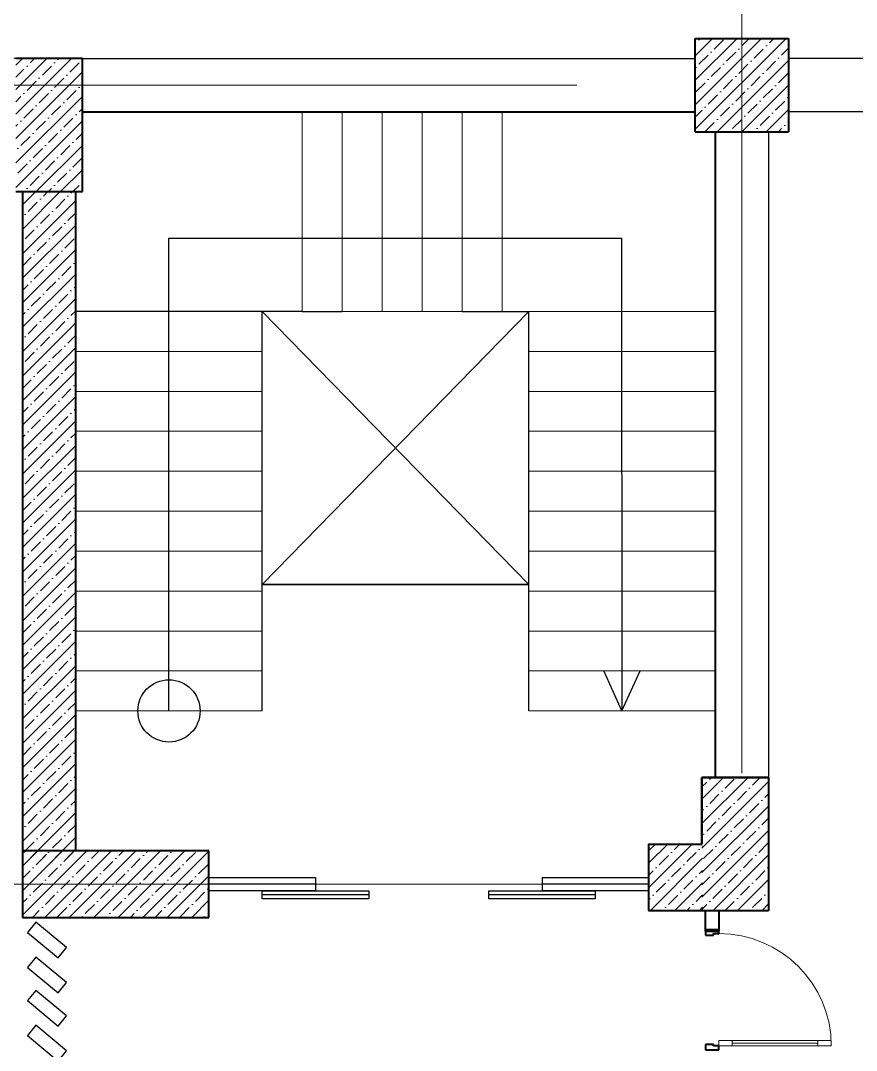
# Model space of a CAD drawing. Header units: millimetres. Extents: x 1531071 to 1560283, y -701792 to -691067.
# Drawn here: x 1549070 to 1549697, y -697120 to -696346 of the extents above; entities that cross this region are included whole.
import ezdxf

# ---------------------------------------------------------------- set-up
doc = ezdxf.new("R2010")
doc.units = ezdxf.units.MM
doc.header["$LTSCALE"] = 20
doc.header["$MEASUREMENT"] = 0
doc.linetypes.add('Dot & Dashed', pattern=[670.277762, 352.777767, -176.388884, 0, -141.111112])
for name, color, linetype, lineweight in [('0_Ном._пера__5', 5, 'Continuous', 0), ('OXLAR', 6, 'Continuous', 5), ('wall ext', 30, 'Continuous', 30)]:
    doc.layers.add(name, color=color, linetype=linetype, lineweight=lineweight)
for name, color, linetype, lineweight, true_color in [('Двери ArchiCAD_Ном._пера__23', 7, 'Continuous', 40, 0xff6600), ('Двери ArchiCAD_Ном._пера__3', 7, 'Continuous', 20, 0xff6600), ('Двери ArchiCAD_Ном._пера__47', 7, 'Continuous', 25, 0x373737), ('Конструктив - Колонны_Ном._пера__202', 7, 'Continuous', 0, 0x38637a), ('Конструктив - Колонны_Ном._пера__28', 7, 'Continuous', 40, 0xffe4e1), ('Окна ArchiCAD_Ном._пера__3', 7, 'Continuous', 20, 0xff6600)]:
    doc.layers.add(name, color=color, linetype=linetype, lineweight=lineweight, true_color=true_color)
pattern_1 = [(45, (1539827.054, -704387.138), (-9.192387, 9.192387), []), (45, (1539822.458, -704382.542), (-9.192387, 9.192387), [9.749999, -3.2499996, 0, -3.2499996])]

# ---------------------------------------------------------------- blocks, each defined once
blk = doc.blocks.new('Однопольная дверь 17')
at = {"layer": 'Двери ArchiCAD_Ном._пера__23', "linetype": 'Continuous'}
for p, q in [((-422, 0), (-450, 0)), ((-450, 0), (-450, -100)), ((-422, -40), (-422, 0)), ((450, 0), (422, 0)), ((422, 0), (422, -40)), ((450, -100), (450, 0)), ((-410, -40), (-422, -40)), ((-410, -100), (-410, -40)), ((422, -40), (410, -40)), ((410, -40), (410, -100)), ((-450, -100), (-410, -100)), ((410, -100), (450, -100))]:
    blk.add_line(p, q, dxfattribs=at)
at = {"layer": 'Двери ArchiCAD_Ном._пера__3', "linetype": 'Continuous'}
for p, q in [((382, 744), (382, 844)), ((382, 844), (422, 844)), ((422, 844), (422, 744)), ((382, 744), (402, 744)), ((382, 100), (382, 744)), ((422, 744), (382, 744)), ((402, 744), (422, 744)), ((402, 100), (402, 744)), ((402, 744), (402, 100)), ((402, 744), (402, 100)), ((422, 744), (422, 100)), ((402, 100), (382, 100)), ((382, 0), (382, 100)), ((382, 100), (422, 100)), ((422, 100), (402, 100)), ((422, 100), (422, 0)), ((422, 0), (382, 0))]:
    blk.add_line(p, q, dxfattribs=at)
blk.add_arc((422, 0), 844, 90, 180, dxfattribs=at)
at = {"layer": 'Двери ArchiCAD_Ном._пера__47', "linetype": 'Continuous'}
for p, q in [((-450, 0), (-450, -100)), ((450, 0), (450, -100))]:
    blk.add_line(p, q, dxfattribs=at)

msp = doc.modelspace()

# ---------------------------------------------------------------- hatches: boundary and pattern name
at = {"layer": 'Конструктив - Колонны_Ном._пера__202', "linetype": 'Continuous'}
h = msp.add_hatch(dxfattribs=at)
h.set_pattern_fill('ЖЕЛЕЗОБЕТОН__ГОСТ_', color=1, scale=0.1, style=0, pattern_type=2)
h.set_pattern_definition([(45, (1539812.055, -703802.138), (-9.192387, 9.192387), []), (45, (1539807.458, -703797.542), (-9.192387, 9.192387), [9.749999, -3.2499996, 0, -3.2499996])])
h.paths.add_polyline_path([(1549646.14, -696429.89), (1549576.14, -696429.89), (1549576.14, -696359.89), (1549646.14, -696359.89)])
h = msp.add_hatch(dxfattribs=at)
h.set_pattern_fill('ЖЕЛЕЗОБЕТОН__ГОСТ_', color=1, scale=0.1, style=0, pattern_type=2)
h.set_pattern_definition(pattern_1)
h.paths.add_polyline_path([(1549066.14, -696474.89), (1549116.14, -696474.89), (1549116.14, -696374.89), (1549066.14, -696374.89)])
h = msp.add_hatch(dxfattribs=at)
h.set_pattern_fill('ЖЕЛЕЗОБЕТОН__ГОСТ_', color=1, scale=0.1, style=0, pattern_type=2)
h.set_pattern_definition([(45, (1539837.054, -704487.138), (-9.192387, 9.192387), []), (45, (1539832.458, -704482.542), (-9.192387, 9.192387), [9.749999, -3.2499996, 0, -3.2499996])])
h.paths.add_polyline_path([(1549071.14, -696974.89), (1549111.14, -696974.89), (1549111.14, -696474.89), (1549071.14, -696474.89)])
h = msp.add_hatch(dxfattribs=at)
h.set_pattern_fill('ЖЕЛЕЗОБЕТОН__ГОСТ_', color=1, scale=0.1, style=0, pattern_type=2)
h.set_pattern_definition(pattern_1)
h.paths.add_polyline_path([(1549581.14, -696914.89), (1549631.14, -696914.89), (1549631.14, -697014.89), (1549581.14, -697014.89)])
h = msp.add_hatch(dxfattribs=at)
h.set_pattern_fill('ЖЕЛЕЗОБЕТОН__ГОСТ_', color=1, scale=0.1, style=0, pattern_type=2)
h.set_pattern_definition([(45, (1539927.054, -704387.138), (-9.192387, 9.192387), []), (45, (1539922.458, -704382.542), (-9.192387, 9.192387), [9.749999, -3.2499996, 0, -3.2499996])])
h.paths.add_polyline_path([(1549581.64, -697014.89), (1549581.64, -696964.89), (1549541.14, -696964.89), (1549541.14, -697014.89)])
h = msp.add_hatch(dxfattribs=at)
h.set_pattern_fill('ЖЕЛЕЗОБЕТОН__ГОСТ_', color=1, scale=0.1, style=0, pattern_type=2)
h.set_pattern_definition(pattern_1)
h.paths.add_polyline_path([(1549211.14, -697019.89), (1549211.14, -696969.89), (1549071.14, -696969.89), (1549071.14, -697019.89)])

# ---------------------------------------------------------------- linework, layer by layer
at = {"color": 0, "lineweight": 30, "ltscale": 0.5}
for p, q in [((1549116.14, -696374.89), (1549001.14, -696374.89)), ((1549116.14, -696374.89), (1549576.14, -696374.89)), ((1550012.99, -696374.89), (1549646.14, -696374.89)), ((1550010.58, -696414.89), (1549646.14, -696414.89)), ((1549631.14, -696429.89), (1549631.14, -696914.89))]:
    msp.add_line(p, q, dxfattribs=at)
at = {"color": 0, "ltscale": 0.5}
for p, q in [((1549181.14, -696864.89), (1549181.14, -696509.89)), ((1549181.14, -696509.89), (1549520.73, -696509.89)), ((1549520.73, -696509.89), (1549521.14, -696864.89)), ((1549591.14, -696914.89), (1549591.14, -696504.89)), ((1549281.14, -696564.89), (1549111.14, -696564.89)), ((1549251.14, -696864.89), (1549251.14, -696564.89)), ((1549251.14, -696564.89), (1549451.14, -696769.89)), ((1549451.14, -696564.89), (1549251.14, -696769.89)), ((1549281.14, -696564.89), (1549311.14, -696564.89)), ((1549401.14, -696564.89), (1549451.14, -696564.89)), ((1549451.14, -696864.89), (1549451.14, -696564.89)), ((1549451.14, -696769.89), (1549251.14, -696769.89)), ((1549251.14, -696769.89), (1549451.14, -696769.89)), ((1549521.14, -696864.89), (1549507.45, -696834.89)), ((1549521.14, -696864.89), (1549534.84, -696834.89))]:
    msp.add_line(p, q, dxfattribs=at)
at = {"color": 5}
for p, q in [((1549291.14, -696994.89), (1549211.14, -696994.89)), ((1549291.14, -696989.89), (1549291.14, -696999.89)), ((1549461.14, -696989.89), (1549461.14, -696999.89)), ((1549541.14, -696994.89), (1549461.14, -696994.89)), ((1549331.14, -697002.89), (1549251.14, -697002.89)), ((1549331.14, -696999.89), (1549331.14, -697005.89)), ((1549501.14, -697002.89), (1549421.14, -697002.89)), ((1549501.14, -696999.89), (1549501.14, -697005.89))]:
    msp.add_line(p, q, dxfattribs=at)
for points in [[(1549211.14, -696989.89), (1549291.14, -696989.89)], [(1549291.14, -696999.89), (1549211.14, -696999.89), (1549211.14, -696989.89)], [(1549461.14, -696989.89), (1549541.14, -696989.89), (1549541.14, -696999.89), (1549461.14, -696999.89)], [(1549251.14, -696999.89), (1549331.14, -696999.89)], [(1549331.14, -697005.89), (1549251.14, -697005.89), (1549251.14, -696999.89)], [(1549421.14, -696999.89), (1549501.14, -696999.89)], [(1549501.14, -697005.89), (1549421.14, -697005.89), (1549421.14, -696999.89)]]:
    msp.add_lwpolyline(points, dxfattribs=at)
at = {"color": 0, "ltscale": 0.5}
msp.add_circle((1549181.14, -696864.89), 23.37, dxfattribs=at)
at = {"layer": '0_Ном._пера__5', "color": 0, "linetype": 'Continuous'}
for p, q in [((1549281.14, -696414.89), (1549281.14, -696564.89)), ((1549311.14, -696414.89), (1549311.14, -696564.89)), ((1549311.14, -696564.89), (1549311.14, -696414.89)), ((1549341.14, -696414.89), (1549341.14, -696564.89)), ((1549341.14, -696564.89), (1549341.14, -696414.89)), ((1549371.14, -696414.89), (1549371.14, -696564.89)), ((1549371.14, -696564.89), (1549371.14, -696414.89)), ((1549401.14, -696414.89), (1549401.14, -696564.89)), ((1549401.14, -696564.89), (1549401.14, -696414.89)), ((1549431.14, -696564.89), (1549431.14, -696414.89)), ((1549111.14, -696584.89), (1549111.14, -696474.89)), ((1549111.14, -696564.89), (1549251.14, -696564.89)), ((1549311.14, -696564.89), (1549341.14, -696564.89)), ((1549341.14, -696564.89), (1549371.14, -696564.89)), ((1549371.14, -696564.89), (1549401.14, -696564.89)), ((1549591.14, -696564.89), (1549451.14, -696564.89)), ((1549111.14, -696614.89), (1549111.14, -696584.89)), ((1549111.14, -696594.89), (1549251.14, -696594.89)), ((1549251.14, -696594.89), (1549111.14, -696594.89)), ((1549591.14, -696594.89), (1549451.14, -696594.89)), ((1549451.14, -696594.89), (1549591.14, -696594.89)), ((1549111.14, -696674.89), (1549111.14, -696614.89)), ((1549111.14, -696624.89), (1549251.14, -696624.89)), ((1549251.14, -696624.89), (1549111.14, -696624.89)), ((1549591.14, -696624.89), (1549451.14, -696624.89)), ((1549111.14, -696654.89), (1549251.14, -696654.89)), ((1549251.14, -696654.89), (1549111.14, -696654.89)), ((1549591.14, -696654.89), (1549451.14, -696654.89)), ((1549451.14, -696654.89), (1549591.14, -696654.89)), ((1549111.14, -696704.89), (1549111.14, -696674.89)), ((1549111.14, -696684.89), (1549251.14, -696684.89)), ((1549251.14, -696684.89), (1549111.14, -696684.89)), ((1549591.14, -696684.89), (1549451.14, -696684.89)), ((1549451.14, -696684.89), (1549591.14, -696684.89)), ((1549111.14, -696734.89), (1549111.14, -696704.89)), ((1549111.14, -696714.89), (1549251.14, -696714.89)), ((1549251.14, -696714.89), (1549111.14, -696714.89)), ((1549591.14, -696714.89), (1549451.14, -696714.89)), ((1549451.14, -696714.89), (1549591.14, -696714.89)), ((1549111.14, -696744.89), (1549251.14, -696744.89)), ((1549251.14, -696744.89), (1549111.14, -696744.89)), ((1549591.14, -696744.89), (1549451.14, -696744.89)), ((1549451.14, -696744.89), (1549591.14, -696744.89)), ((1549111.14, -696794.89), (1549111.14, -696764.89)), ((1549111.14, -696774.89), (1549251.14, -696774.89)), ((1549251.14, -696774.89), (1549111.14, -696774.89)), ((1549591.14, -696774.89), (1549451.14, -696774.89)), ((1549451.14, -696774.89), (1549591.14, -696774.89)), ((1549111.14, -696824.89), (1549111.14, -696794.89)), ((1549251.14, -696804.89), (1549111.14, -696804.89)), ((1549591.14, -696804.89), (1549451.14, -696804.89)), ((1549451.14, -696804.89), (1549591.14, -696804.89)), ((1549111.14, -696834.89), (1549251.14, -696834.89)), ((1549251.14, -696834.89), (1549111.14, -696834.89)), ((1549591.14, -696834.89), (1549451.14, -696834.89)), ((1549451.14, -696834.89), (1549591.14, -696834.89)), ((1549251.14, -696864.89), (1549111.14, -696864.89)), ((1549451.14, -696864.89), (1549591.14, -696864.89))]:
    msp.add_line(p, q, dxfattribs=at)
at = {"layer": 'OXLAR', "color": 6, "linetype": 'Dot & Dashed', "ltscale": 0.15}
for p, q in [((1549611.14, -695853.34), (1549611.14, -699157.01)), ((1544407.16, -696394.89), (1550298.33, -696394.89)), ((1544397.16, -696994.89), (1550288.33, -696994.89))]:
    msp.add_line(p, q, dxfattribs=at)
at = {"layer": 'wall ext', "color": 0, "lineweight": -3, "ltscale": 0.5}
for points in [[(1549074.82, -697031.19), (1549097.92, -697050.32), (1549104.3, -697042.62), (1549081.2, -697023.49)], [(1549074.82, -697057.44), (1549097.92, -697076.57), (1549104.3, -697068.87), (1549081.2, -697049.74)], [(1549074.82, -697082.44), (1549097.92, -697101.57), (1549104.3, -697093.87), (1549081.2, -697074.74)], [(1549074.82, -697108.69), (1549097.92, -697127.82), (1549104.3, -697120.12), (1549081.2, -697100.99)]]:
    msp.add_lwpolyline(points, close=True, dxfattribs=at)
at = {"layer": 'Конструктив - Колонны_Ном._пера__28', "color": 0, "linetype": 'Continuous'}
for p, q in [((1549576.14, -696429.89), (1549576.14, -696359.89)), ((1549576.14, -696359.89), (1549646.14, -696359.89)), ((1549116.14, -696374.89), (1549066.14, -696374.89)), ((1549116.14, -696474.89), (1549116.14, -696374.89)), ((1549116.14, -696414.89), (1549576.14, -696414.89)), ((1549591.14, -696429.89), (1549591.14, -696914.89)), ((1549066.14, -696474.89), (1549116.14, -696474.89)), ((1549111.14, -696764.89), (1549111.14, -696734.89)), ((1549631.14, -696914.89), (1549581.14, -696914.89)), ((1549581.14, -696914.89), (1549581.14, -696964.89)), ((1549581.14, -696914.89), (1549631.14, -696914.89)), ((1549581.14, -696964.89), (1549581.14, -696914.89)), ((1549631.14, -696914.89), (1549631.14, -697014.89)), ((1549211.14, -696969.89), (1549071.14, -696969.89)), ((1549071.14, -696969.89), (1549071.14, -697019.89)), ((1549211.14, -697019.89), (1549211.14, -696969.89)), ((1549071.14, -697019.89), (1549211.14, -697019.89)), ((1549071.91, -697019.89), (1549071.91, -697019.89)), ((1549631.14, -697014.89), (1549541.19, -697014.89)), ((1549631.14, -697014.89), (1549591.14, -697014.89))]:
    msp.add_line(p, q, dxfattribs=at)
at = {"layer": 'Конструктив - Колонны_Ном._пера__28', "color": 0, "ltscale": 0.5}
for p, q in [((1549646.14, -696359.89), (1549646.14, -696429.89)), ((1549576.14, -696429.89), (1549646.14, -696429.89)), ((1549541.14, -696964.89), (1549541.14, -697014.84))]:
    msp.add_line(p, q, dxfattribs=at)
at = {"layer": 'Конструктив - Колонны_Ном._пера__28', "color": 0, "linetype": 'Continuous', "flags": 128}
for points in [[(1549071.14, -696474.89), (1549071.14, -696969.89)], [(1549111.14, -696969.89), (1549111.14, -696474.89)], [(1549541.14, -696964.89), (1549581.14, -696964.89)]]:
    msp.add_lwpolyline(points, dxfattribs=at)
at = {"layer": 'Конструктив - Колонны_Ном._пера__28', "color": 0, "linetype": 'Continuous'}
for points in [[(1549583.89, -697030.38), (1549583.89, -697014.89)], [(1549593.89, -697014.89), (1549593.89, -697030.38)], [(1549583.89, -697030.38), (1549593.89, -697030.38)]]:
    msp.add_lwpolyline(points, dxfattribs=at)

# ---------------------------------------------------------------- block references
at = {"layer": 'Окна ArchiCAD_Ном._пера__3', "linetype": 'Continuous', "xscale": 0.1, "yscale": 0.1, "zscale": 100, "rotation": 270}
msp.add_blockref('Однопольная дверь 17', (1549593.89, -697074.27), dxfattribs=at)

doc.saveas('drawing.dxf')
